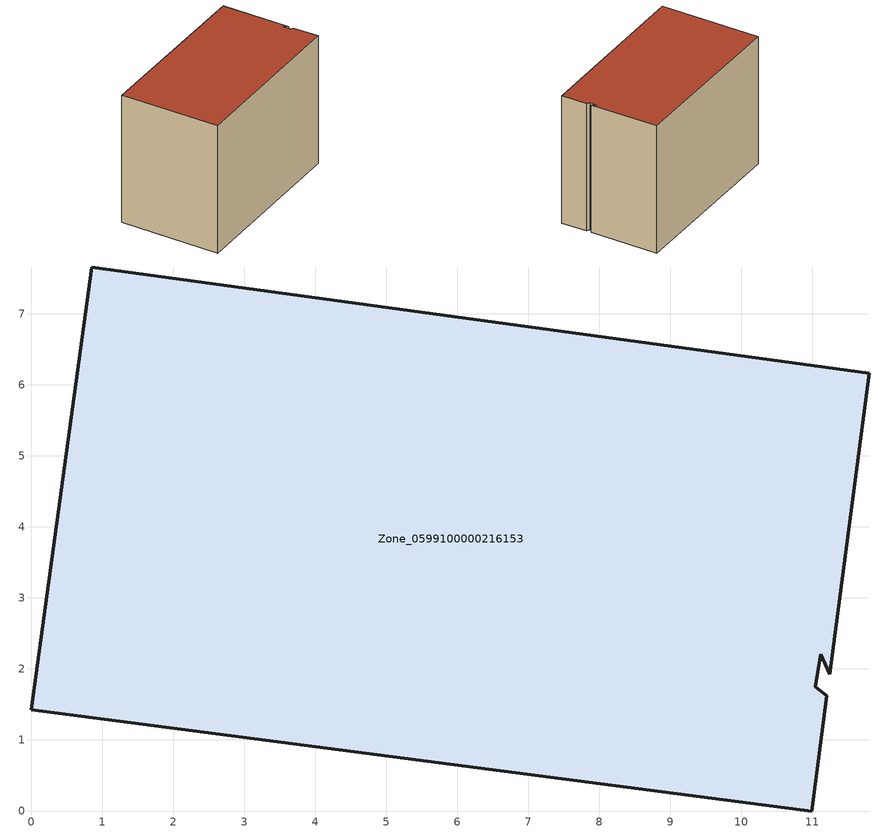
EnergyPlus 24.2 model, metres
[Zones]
Zone_0599100000216153
 floor ground (C_G): 11.25,1.92 11.12,2.21 11.04,1.75 11.21,1.62 10.99,0 0,1.43 0.86,7.66 11.8,6.16 z0
 wall outside (C_F): 11.04,1.75 11.12,2.21 11.25,1.92 11.8,6.16 0.86,7.66 0,1.43 10.99,0 11.21,1.62 11.04,1.75 z0:8.41
 roof outside (C_R): 11.12,2.21 11.25,1.92 11.8,6.16 0.86,7.66 0,1.43 10.99,0 11.21,1.62 11.04,1.75 z8.41
[BUILDING]
Pand.0599100000216153: North Axis=0; Terrain=City; Loads Convergence Tolerance Value=0.04; Temperature Convergence Tolerance Value=0.4; Solar Distribution=FullExterior; Maximum Number of Warmup Days=25; Minimum Number of Warmup Days=1
[Site:Location]
Rotterdam.The.Hague.AP_ZH_NLD Design_Conditions: Latitude=51.96; Longitude=4.45; Time Zone=1; Elevation=-4.5
[SITE:GROUNDTEMPERATURE:BUILDINGSURFACE]
18, 18, 18, 18, 18, 18, 18, 18, 18, 18, 18, 18
[MATERIAL] Thermal Absorptance=0.9; Solar Absorptance=0.7; Visible Absorptance=0.7
Name | Roughness | Thickness | Conductivity | Density | Specific Heat
G.TI.1946-1964 | MediumSmooth | 0.15 | 1 | 540 | 1210
F.TI.1946-1964 | Rough | 0.3 | 0.857143 | 1920 | 840
R.TI.1946-1964 | MediumRough | 0.2 | 0.277778 | 1500 | 1000
[CONSTRUCTION]
C_G: G.TI.1946-1964
C_F: F.TI.1946-1964
C_R: R.TI.1946-1964
[ZONE]
Zone_0599100000216153: Type=1; Multiplier=1; Ceiling Height=Autocalculate; Volume=Autocalculate; Floor Area=autocalculate; Part of Total Floor Area=Yes
[ZONEINFILTRATION:DESIGNFLOWRATE]
Infil_Zone_0599100000216153: Zone or ZoneList or Space or SpaceList=Zone_0599100000216153; Schedule=AlwaysOn; Design Flow Rate Calculation Method=Flow/Area; Flow Rate per Floor Area=0.003; Constant Term Coefficient=1; Temperature Term Coefficient=0; Velocity Term Coefficient=0; Velocity Squared Term Coefficient=0
[HVACTEMPLATE:ZONE:IDEALLOADSAIRSYSTEM]
Zone_0599100000216153: Maximum Heating Supply Air Temperature=50; Minimum Cooling Supply Air Temperature=13; Maximum Heating Supply Air Humidity Ratio=0.0156; Minimum Cooling Supply Air Humidity Ratio=0.0077; Heating Limit=NoLimit; Cooling Limit=NoLimit; Dehumidification Control Type=ConstantSensibleHeatRatio; Cooling Sensible Heat Ratio=0.7; Dehumidification Setpoint=60; Humidification Control Type=None; Humidification Setpoint=30; Outdoor Air Method=None; Outdoor Air Flow Rate per Person=0.00944; Outdoor Air Flow Rate per Zone Floor Area=0; Outdoor Air Flow Rate per Zone=0; Demand Controlled Ventilation Type=None; Outdoor Air Economizer Type=NoEconomizer; Heat Recovery Type=None; Sensible Heat Recovery Effectiveness=0.7; Latent Heat Recovery Effectiveness=0.65
[ZONECONTROL:THERMOSTAT]
ThermostatControl_Zone_0599100000216153: Zone or ZoneList=Zone_0599100000216153; Control Type Schedule=DualSetpointControlType; Control 1=Thermostat_Zone_0599100000216153; Temperature Difference Between Cutout And Setpoint=0
[THERMOSTATSETPOINT:DUALSETPOINT]
Thermostat_Zone_0599100000216153: Heating Setpoint Temperature Schedule=HeatingSetpoint_Zone_0599100000216153; Cooling Setpoint Temperature Schedule=CoolingSetpoint_Zone_0599100000216153
[SCHEDULE:COMPACT]
HeatingSetpoint_Zone_0599100000216153: Through: 12/31, For: AllDays, Until: 24:00, 21
CoolingSetpoint_Zone_0599100000216153: Through: 12/31, For: AllDays, Until: 24:00, 24
DualSetpointControlType: Through: 12/31, For: AllDays, Until: 24:00, 4
AlwaysOn: Through: 12/31, For: AllDays, Until: 24:00, 1
